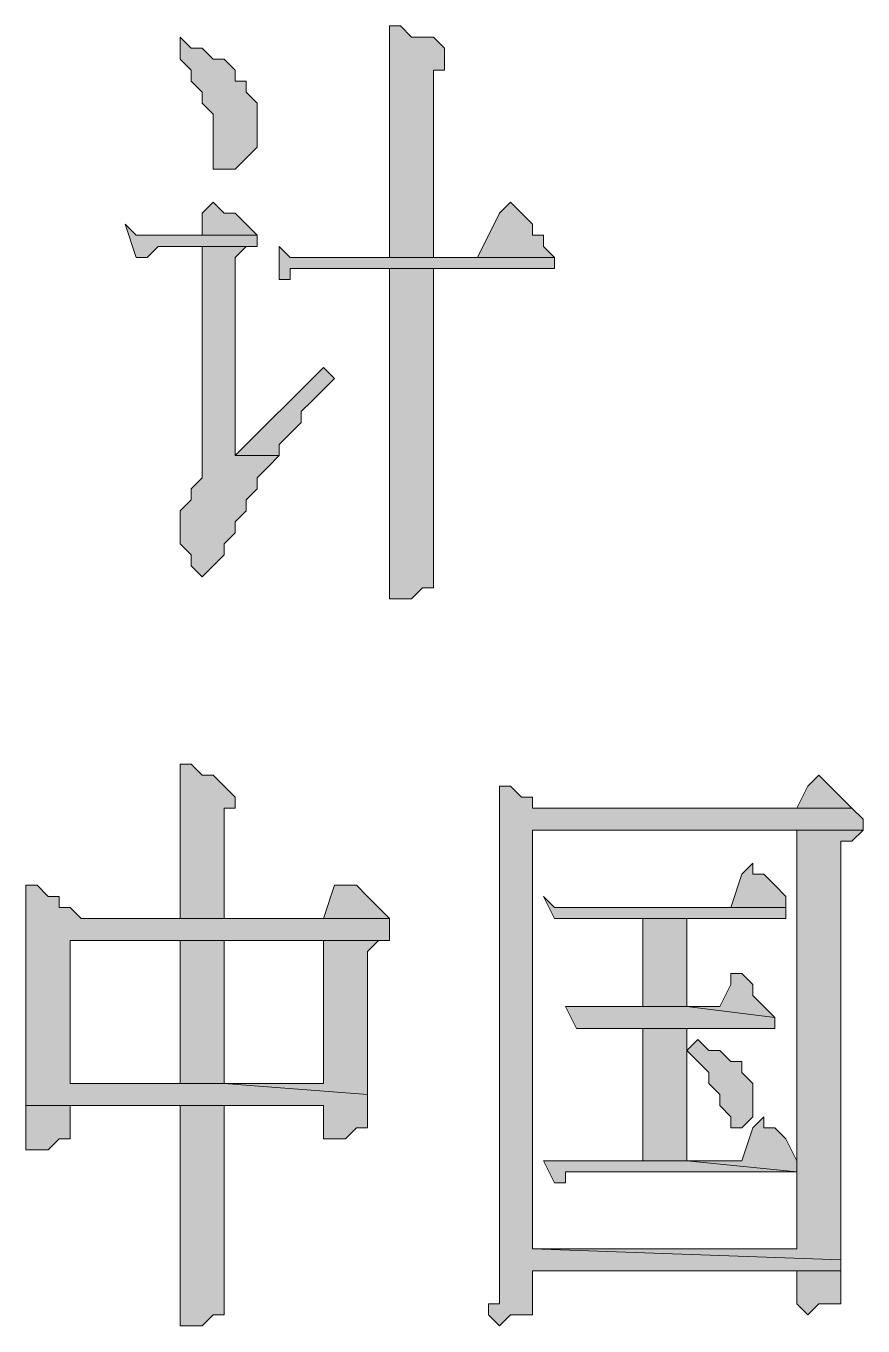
# Model space of a CAD drawing. Header units: millimetres. Extents: x 6 to 291, y 4 to 206.
# Drawn here: x 119.422 to 122.64, y 10.202 to 15.198 of the extents above; entities that cross this region are included whole.
import ezdxf

# ---------------------------------------------------------------- set-up
doc = ezdxf.new("R2010")
doc.units = ezdxf.units.MM
doc.layers.add('C00-00-00', color=7, linetype='Continuous')

msp = doc.modelspace()

# ---------------------------------------------------------------- hatches: boundary and pattern name
at = {"layer": 'C00-00-00'}
h = msp.add_hatch(color=256, dxfattribs=at)
h.dxf.hatch_style = 2
h.paths.add_polyline_path([(120.819337, 15.197667), (120.819337, 14.308667), (120.988671, 14.308667), (120.988671, 15.028334), (121.031004, 15.028334), (121.031004, 15.070667), (121.031004, 15.113001), (120.988671, 15.155334), (120.946337, 15.155334), (120.904004, 15.155334), (120.861671, 15.197667)])
h = msp.add_hatch(color=256, dxfattribs=at)
h.dxf.hatch_style = 2
h.paths.add_polyline_path([(120.015002, 15.155341), (120.015002, 15.113008), (120.015002, 15.070674), (120.057335, 15.028341), (120.057335, 14.986008), (120.099668, 14.943674), (120.099668, 14.901341), (120.142002, 14.859008), (120.142002, 14.732008), (120.142002, 14.689674), (120.142002, 14.647341), (120.184335, 14.647341), (120.226668, 14.647341), (120.269002, 14.689674), (120.311335, 14.732008), (120.311335, 14.901341), (120.269002, 14.943674), (120.269002, 14.986008), (120.226668, 14.986008), (120.226668, 15.028341), (120.184335, 15.070674), (120.142002, 15.070674), (120.099668, 15.113008), (120.057335, 15.113008)])
h = msp.add_hatch(color=256, dxfattribs=at)
h.dxf.hatch_style = 2
h.paths.add_polyline_path([(120.141997, 14.520334), (120.099663, 14.478001), (120.099663, 14.393334), (119.887997, 14.393334), (120.31133, 14.393334), (120.268997, 14.435668), (120.226663, 14.478001), (120.18433, 14.478001)])
h = msp.add_hatch(color=256, dxfattribs=at)
h.dxf.hatch_style = 2
h.paths.add_polyline_path([(121.284998, 14.520334), (121.242665, 14.478001), (121.157998, 14.308668), (120.480665, 14.308668), (121.454332, 14.308668), (121.411998, 14.351001), (121.411998, 14.393334), (121.369665, 14.393334), (121.369665, 14.435668), (121.327332, 14.478001)])
h = msp.add_hatch(color=256, dxfattribs=at)
h.dxf.hatch_style = 2
h.paths.add_polyline_path([(119.80333, 14.435666), (119.845663, 14.308666), (119.887997, 14.308666), (119.93033, 14.350999), (120.268997, 14.350999), (120.31133, 14.350999), (120.31133, 14.393333), (119.887997, 14.393333), (119.845663, 14.393333)])
h = msp.add_hatch(color=256, dxfattribs=at)
h.dxf.hatch_style = 2
h.paths.add_polyline_path([(120.268999, 14.350997), (120.099666, 14.350997), (120.099666, 13.504331), (120.099666, 13.461997), (120.057333, 13.419664), (120.057333, 13.377331), (120.014999, 13.334997), (120.014999, 13.292664), (120.014999, 13.250331), (120.014999, 13.207997), (120.057333, 13.165664), (120.057333, 13.123331), (120.099666, 13.080997), (120.141999, 13.123331), (120.184333, 13.165664), (120.184333, 13.207997), (120.226666, 13.250331), (120.226666, 13.292664), (120.268999, 13.334997), (120.268999, 13.377331), (120.311333, 13.419664), (120.311333, 13.461997), (120.353666, 13.504331), (120.395999, 13.546664), (120.226666, 13.546664), (120.226666, 14.308664)])
h = msp.add_hatch(color=256, dxfattribs=at)
h.dxf.hatch_style = 2
h.paths.add_polyline_path([(120.396002, 14.350997), (120.396002, 14.223997), (120.438336, 14.223997), (120.438336, 14.266331), (121.454336, 14.266331), (121.454336, 14.308664), (120.438336, 14.308664)])
h = msp.add_hatch(color=256, dxfattribs=at)
h.dxf.hatch_style = 2
h.paths.add_polyline_path([(120.988666, 14.266329), (120.819333, 14.266329), (120.819333, 13.334995), (120.819333, 12.996329), (120.861666, 12.996329), (120.904, 12.996329), (120.946333, 13.038662), (120.988666, 13.038662)])
h = msp.add_hatch(color=256, dxfattribs=at)
h.dxf.hatch_style = 2
h.paths.add_polyline_path([(120.565331, 13.885328), (120.226665, 13.546661), (120.395998, 13.546661), (120.395998, 13.588995), (120.438331, 13.631328), (120.480665, 13.673661), (120.480665, 13.715995), (120.522998, 13.758328), (120.565331, 13.800661), (120.607665, 13.842995)])
h = msp.add_hatch(color=256, dxfattribs=at)
h.dxf.hatch_style = 2
h.paths.add_polyline_path([(120.015002, 12.361342), (120.015002, 11.768675), (119.634002, 11.768675), (120.184335, 11.768675), (120.184335, 12.149675), (120.184335, 12.192008), (120.226668, 12.192008), (120.226668, 12.234342), (120.184335, 12.276675), (120.142002, 12.319008), (120.099668, 12.319008), (120.057335, 12.361342)])
h = msp.add_hatch(color=256, dxfattribs=at)
h.dxf.hatch_style = 2
h.paths.add_polyline_path([(120.015002, 12.361342), (120.015002, 11.768675), (119.634002, 11.768675), (120.184335, 11.768675), (120.184335, 12.149675), (120.184335, 12.192008), (120.226668, 12.192008), (120.226668, 12.234342), (120.184335, 12.276675), (120.142002, 12.319008), (120.099668, 12.319008), (120.057335, 12.361342)])
h = msp.add_hatch(color=256, dxfattribs=at)
h.dxf.hatch_style = 2
h.paths.add_polyline_path([(122.470335, 12.318999), (122.428001, 12.276666), (122.385668, 12.191999), (121.412001, 12.191999), (122.597335, 12.191999), (122.555001, 12.234333), (122.512668, 12.276666)])
h = msp.add_hatch(color=256, dxfattribs=at)
h.dxf.hatch_style = 2
h.paths.add_polyline_path([(122.470335, 12.318999), (122.428001, 12.276666), (122.385668, 12.191999), (121.412001, 12.191999), (122.597335, 12.191999), (122.555001, 12.234333), (122.512668, 12.276666)])
h = msp.add_hatch(color=256, dxfattribs=at)
h.dxf.hatch_style = 2
h.paths.add_polyline_path([(121.242664, 12.276673), (121.242664, 10.287006), (121.200331, 10.287006), (121.200331, 10.244673), (121.242664, 10.20234), (121.284997, 10.244673), (121.327331, 10.244673), (121.369664, 10.244673), (121.369664, 10.287006), (121.369664, 10.32934), (121.369664, 10.414006), (122.385664, 10.414006), (122.554997, 10.414006), (122.554997, 10.45634), (121.369664, 10.498673), (121.369664, 12.10734), (122.385664, 12.10734), (122.639664, 12.10734), (122.639664, 12.149673), (122.597331, 12.192006), (121.411997, 12.192006), (121.369664, 12.192006), (121.369664, 12.23434), (121.327331, 12.23434), (121.284997, 12.276673)])
h = msp.add_hatch(color=256, dxfattribs=at)
h.dxf.hatch_style = 2
h.paths.add_polyline_path([(121.242664, 12.276673), (121.242664, 10.287006), (121.200331, 10.287006), (121.200331, 10.244673), (121.242664, 10.20234), (121.284997, 10.244673), (121.327331, 10.244673), (121.369664, 10.244673), (121.369664, 10.287006), (121.369664, 10.32934), (121.369664, 10.414006), (122.385664, 10.414006), (122.554997, 10.414006), (122.554997, 10.45634), (121.369664, 10.498673), (121.369664, 12.10734), (122.385664, 12.10734), (122.639664, 12.10734), (122.639664, 12.149673), (122.597331, 12.192006), (121.411997, 12.192006), (121.369664, 12.192006), (121.369664, 12.23434), (121.327331, 12.23434), (121.284997, 12.276673)])
h = msp.add_hatch(color=256, dxfattribs=at)
h.dxf.hatch_style = 2
h.paths.add_polyline_path([(122.639664, 12.107336), (122.385664, 12.107336), (122.385664, 10.498669), (121.369664, 10.498669), (122.554997, 10.456336), (122.554997, 12.065002), (122.59733, 12.065002)])
h = msp.add_hatch(color=256, dxfattribs=at)
h.dxf.hatch_style = 2
h.paths.add_polyline_path([(122.639664, 12.107336), (122.385664, 12.107336), (122.385664, 10.498669), (121.369664, 10.498669), (122.554997, 10.456336), (122.554997, 12.065002), (122.59733, 12.065002)])
h = msp.add_hatch(color=256, dxfattribs=at)
h.dxf.hatch_style = 2
h.paths.add_polyline_path([(122.216337, 11.980341), (122.174003, 11.938008), (122.13167, 11.811008), (121.49667, 11.811008), (122.343337, 11.811008), (122.343337, 11.853341), (122.301003, 11.895674), (122.25867, 11.938008), (122.216337, 11.938008)])
h = msp.add_hatch(color=256, dxfattribs=at)
h.dxf.hatch_style = 2
h.paths.add_polyline_path([(122.216337, 11.980341), (122.174003, 11.938008), (122.13167, 11.811008), (121.49667, 11.811008), (122.343337, 11.811008), (122.343337, 11.853341), (122.301003, 11.895674), (122.25867, 11.938008), (122.216337, 11.938008)])
h = msp.add_hatch(color=256, dxfattribs=at)
h.dxf.hatch_style = 2
h.paths.add_polyline_path([(119.422329, 11.895672), (119.422329, 11.049006), (120.014996, 11.049006), (120.565329, 11.049006), (120.565329, 10.922006), (120.607663, 10.922006), (120.649996, 10.922006), (120.692329, 10.964339), (120.734663, 10.964339), (120.734663, 11.006672), (120.734663, 11.091339), (120.184329, 11.133672), (119.591663, 11.133672), (119.591663, 11.684006), (120.819329, 11.684006), (120.819329, 11.726339), (120.819329, 11.768672), (120.184329, 11.768672), (119.633996, 11.768672), (119.591663, 11.811006), (119.549329, 11.811006), (119.549329, 11.853339), (119.506996, 11.853339), (119.464663, 11.895672)])
h = msp.add_hatch(color=256, dxfattribs=at)
h.dxf.hatch_style = 2
h.paths.add_polyline_path([(119.422329, 11.895672), (119.422329, 11.049006), (120.014996, 11.049006), (120.565329, 11.049006), (120.565329, 10.922006), (120.607663, 10.922006), (120.649996, 10.922006), (120.692329, 10.964339), (120.734663, 10.964339), (120.734663, 11.006672), (120.734663, 11.091339), (120.184329, 11.133672), (119.591663, 11.133672), (119.591663, 11.684006), (120.819329, 11.684006), (120.819329, 11.726339), (120.819329, 11.768672), (120.184329, 11.768672), (119.633996, 11.768672), (119.591663, 11.811006), (119.549329, 11.811006), (119.549329, 11.853339), (119.506996, 11.853339), (119.464663, 11.895672)])
h = msp.add_hatch(color=256, dxfattribs=at)
h.dxf.hatch_style = 2
h.paths.add_polyline_path([(120.65, 11.895672), (120.607667, 11.895672), (120.565333, 11.768672), (120.184333, 11.768672), (120.819333, 11.768672), (120.777, 11.811006), (120.734667, 11.853339), (120.692333, 11.895672)])
h = msp.add_hatch(color=256, dxfattribs=at)
h.dxf.hatch_style = 2
h.paths.add_polyline_path([(120.65, 11.895672), (120.607667, 11.895672), (120.565333, 11.768672), (120.184333, 11.768672), (120.819333, 11.768672), (120.777, 11.811006), (120.734667, 11.853339), (120.692333, 11.895672)])
h = msp.add_hatch(color=256, dxfattribs=at)
h.dxf.hatch_style = 2
h.paths.add_polyline_path([(121.412001, 11.85333), (121.454335, 11.768663), (122.343335, 11.768663), (122.343335, 11.810997), (121.496668, 11.810997), (121.454335, 11.810997)])
h = msp.add_hatch(color=256, dxfattribs=at)
h.dxf.hatch_style = 2
h.paths.add_polyline_path([(121.412001, 11.85333), (121.454335, 11.768663), (122.343335, 11.768663), (122.343335, 11.810997), (121.496668, 11.810997), (121.454335, 11.810997)])
h = msp.add_hatch(color=256, dxfattribs=at)
h.dxf.hatch_style = 2
h.paths.add_polyline_path([(121.962331, 11.768661), (121.793002, 11.768661), (121.793002, 11.430003), (121.58133, 11.430003), (121.962331, 11.430003)])
h = msp.add_hatch(color=256, dxfattribs=at)
h.dxf.hatch_style = 2
h.paths.add_polyline_path([(121.962331, 11.768661), (121.793002, 11.768661), (121.793002, 11.430003), (121.58133, 11.430003), (121.962331, 11.430003)])
h = msp.add_hatch(color=256, dxfattribs=at)
h.dxf.hatch_style = 2
h.paths.add_polyline_path([(120.015002, 11.684009), (120.015002, 11.133675), (119.591668, 11.133675), (120.184335, 11.133675), (120.184335, 11.684009), (120.565335, 11.684009)])
h = msp.add_hatch(color=256, dxfattribs=at)
h.dxf.hatch_style = 2
h.paths.add_polyline_path([(120.015002, 11.684009), (120.015002, 11.133675), (119.591668, 11.133675), (120.184335, 11.133675), (120.184335, 11.684009), (120.565335, 11.684009)])
h = msp.add_hatch(color=256, dxfattribs=at)
h.dxf.hatch_style = 2
h.paths.add_polyline_path([(120.819337, 11.684009), (120.015004, 11.684009), (120.565337, 11.684009), (120.565337, 11.133675), (120.184337, 11.133675), (120.734671, 11.091342), (120.734671, 11.641675), (120.777004, 11.684009)])
h = msp.add_hatch(color=256, dxfattribs=at)
h.dxf.hatch_style = 2
h.paths.add_polyline_path([(120.819337, 11.684009), (120.015004, 11.684009), (120.565337, 11.684009), (120.565337, 11.133675), (120.184337, 11.133675), (120.734671, 11.091342), (120.734671, 11.641675), (120.777004, 11.684009)])
h = msp.add_hatch(color=256, dxfattribs=at)
h.dxf.hatch_style = 2
h.paths.add_polyline_path([(122.174003, 11.556998), (122.131669, 11.556998), (122.131669, 11.514665), (122.089336, 11.429998), (121.962336, 11.429998), (122.301003, 11.387665), (122.258669, 11.429998), (122.216336, 11.472331), (122.216336, 11.514665)])
h = msp.add_hatch(color=256, dxfattribs=at)
h.dxf.hatch_style = 2
h.paths.add_polyline_path([(122.174003, 11.556998), (122.131669, 11.556998), (122.131669, 11.514665), (122.089336, 11.429998), (121.962336, 11.429998), (122.301003, 11.387665), (122.258669, 11.429998), (122.216336, 11.472331), (122.216336, 11.514665)])
h = msp.add_hatch(color=256, dxfattribs=at)
h.dxf.hatch_style = 2
h.paths.add_polyline_path([(121.49667, 11.430003), (121.539003, 11.345336), (121.581337, 11.345336), (122.301003, 11.345336), (122.301003, 11.38767), (121.962337, 11.430003)])
h = msp.add_hatch(color=256, dxfattribs=at)
h.dxf.hatch_style = 2
h.paths.add_polyline_path([(121.49667, 11.430003), (121.539003, 11.345336), (121.581337, 11.345336), (122.301003, 11.345336), (122.301003, 11.38767), (121.962337, 11.430003)])
h = msp.add_hatch(color=256, dxfattribs=at)
h.dxf.hatch_style = 2
h.paths.add_polyline_path([(121.962331, 11.345334), (121.793002, 11.345334), (121.793002, 10.837339), (121.49667, 10.837339), (121.962331, 10.837339)])
h = msp.add_hatch(color=256, dxfattribs=at)
h.dxf.hatch_style = 2
h.paths.add_polyline_path([(121.962331, 11.345334), (121.793002, 11.345334), (121.793002, 10.837339), (121.49667, 10.837339), (121.962331, 10.837339)])
h = msp.add_hatch(color=256, dxfattribs=at)
h.dxf.hatch_style = 2
h.paths.add_polyline_path([(122.004665, 11.303008), (121.962332, 11.260675), (122.004665, 11.218342), (122.046999, 11.176008), (122.046999, 11.133675), (122.089332, 11.091342), (122.089332, 11.049008), (122.131665, 11.006675), (122.131665, 10.964342), (122.173999, 10.964342), (122.216332, 11.006675), (122.216332, 11.049008), (122.216332, 11.133675), (122.173999, 11.176008), (122.173999, 11.218342), (122.131665, 11.218342), (122.089332, 11.260675), (122.046999, 11.260675)])
h = msp.add_hatch(color=256, dxfattribs=at)
h.dxf.hatch_style = 2
h.paths.add_polyline_path([(122.004665, 11.303008), (121.962332, 11.260675), (122.004665, 11.218342), (122.046999, 11.176008), (122.046999, 11.133675), (122.089332, 11.091342), (122.089332, 11.049008), (122.131665, 11.006675), (122.131665, 10.964342), (122.173999, 10.964342), (122.216332, 11.006675), (122.216332, 11.049008), (122.216332, 11.133675), (122.173999, 11.176008), (122.173999, 11.218342), (122.131665, 11.218342), (122.089332, 11.260675), (122.046999, 11.260675)])
h = msp.add_hatch(color=256, dxfattribs=at)
h.dxf.hatch_style = 2
h.paths.add_polyline_path([(119.422329, 11.049002), (119.422329, 10.879669), (119.464663, 10.879669), (119.506996, 10.879669), (119.549329, 10.922002), (119.591663, 10.922002), (119.591663, 10.964336), (119.591663, 11.049002), (120.014996, 11.049002)])
h = msp.add_hatch(color=256, dxfattribs=at)
h.dxf.hatch_style = 2
h.paths.add_polyline_path([(119.422329, 11.049002), (119.422329, 10.879669), (119.464663, 10.879669), (119.506996, 10.879669), (119.549329, 10.922002), (119.591663, 10.922002), (119.591663, 10.964336), (119.591663, 11.049002), (120.014996, 11.049002)])
h = msp.add_hatch(color=256, dxfattribs=at)
h.dxf.hatch_style = 2
h.paths.add_polyline_path([(120.015002, 11.049002), (120.015002, 10.202336), (120.057335, 10.202336), (120.099668, 10.202336), (120.142002, 10.244669), (120.184335, 10.244669), (120.184335, 11.049002), (120.565335, 11.049002)])
h = msp.add_hatch(color=256, dxfattribs=at)
h.dxf.hatch_style = 2
h.paths.add_polyline_path([(120.015002, 11.049002), (120.015002, 10.202336), (120.057335, 10.202336), (120.099668, 10.202336), (120.142002, 10.244669), (120.184335, 10.244669), (120.184335, 11.049002), (120.565335, 11.049002)])
h = msp.add_hatch(color=256, dxfattribs=at)
h.dxf.hatch_style = 2
h.paths.add_polyline_path([(122.258663, 11.006676), (122.21633, 10.964343), (122.173997, 10.837343), (121.96233, 10.837343), (122.385663, 10.79501), (122.385663, 10.837343), (122.34333, 10.92201), (122.300997, 10.964343), (122.258663, 10.964343)])
h = msp.add_hatch(color=256, dxfattribs=at)
h.dxf.hatch_style = 2
h.paths.add_polyline_path([(122.258663, 11.006676), (122.21633, 10.964343), (122.173997, 10.837343), (121.96233, 10.837343), (122.385663, 10.79501), (122.385663, 10.837343), (122.34333, 10.92201), (122.300997, 10.964343), (122.258663, 10.964343)])
h = msp.add_hatch(color=256, dxfattribs=at)
h.dxf.hatch_style = 2
h.paths.add_polyline_path([(121.412001, 10.837339), (121.454335, 10.752672), (121.496668, 10.752672), (121.496668, 10.795006), (122.385668, 10.795006), (121.962335, 10.837339)])
h = msp.add_hatch(color=256, dxfattribs=at)
h.dxf.hatch_style = 2
h.paths.add_polyline_path([(121.412001, 10.837339), (121.454335, 10.752672), (121.496668, 10.752672), (121.496668, 10.795006), (122.385668, 10.795006), (121.962335, 10.837339)])
h = msp.add_hatch(color=256, dxfattribs=at)
h.dxf.hatch_style = 2
h.paths.add_polyline_path([(122.555003, 10.413996), (122.38567, 10.413996), (122.38567, 10.286996), (122.428003, 10.244663), (122.470337, 10.286996), (122.51267, 10.286996), (122.555003, 10.286996), (122.555003, 10.329329)])
h = msp.add_hatch(color=256, dxfattribs=at)
h.dxf.hatch_style = 2
h.paths.add_polyline_path([(122.555003, 10.413996), (122.38567, 10.413996), (122.38567, 10.286996), (122.428003, 10.244663), (122.470337, 10.286996), (122.51267, 10.286996), (122.555003, 10.286996), (122.555003, 10.329329)])

# ---------------------------------------------------------------- linework, layer by layer
at = {"layer": 'C00-00-00', "lineweight": 13}
for points in [[(120.819337, 15.197667), (120.819337, 14.308667), (120.988671, 14.308667), (120.988671, 15.028334), (121.031004, 15.028334), (121.031004, 15.070667), (121.031004, 15.113001), (120.988671, 15.155334), (120.946337, 15.155334), (120.904004, 15.155334), (120.861671, 15.197667)], [(120.015002, 15.155341), (120.015002, 15.113008), (120.015002, 15.070674), (120.057335, 15.028341), (120.057335, 14.986008), (120.099668, 14.943674), (120.099668, 14.901341), (120.142002, 14.859008), (120.142002, 14.732008), (120.142002, 14.689674), (120.142002, 14.647341), (120.184335, 14.647341), (120.226668, 14.647341), (120.269002, 14.689674), (120.311335, 14.732008), (120.311335, 14.901341), (120.269002, 14.943674), (120.269002, 14.986008), (120.226668, 14.986008), (120.226668, 15.028341), (120.184335, 15.070674), (120.142002, 15.070674), (120.099668, 15.113008), (120.057335, 15.113008)], [(120.141997, 14.520334), (120.099663, 14.478001), (120.099663, 14.393334), (119.887997, 14.393334), (120.31133, 14.393334), (120.268997, 14.435668), (120.226663, 14.478001), (120.18433, 14.478001)], [(121.284998, 14.520334), (121.242665, 14.478001), (121.157998, 14.308668), (120.480665, 14.308668), (121.454332, 14.308668), (121.411998, 14.351001), (121.411998, 14.393334), (121.369665, 14.393334), (121.369665, 14.435668), (121.327332, 14.478001)], [(119.80333, 14.435666), (119.845663, 14.308666), (119.887997, 14.308666), (119.93033, 14.350999), (120.268997, 14.350999), (120.31133, 14.350999), (120.31133, 14.393333), (119.887997, 14.393333), (119.845663, 14.393333)], [(120.268999, 14.350997), (120.099666, 14.350997), (120.099666, 13.504331), (120.099666, 13.461997), (120.057333, 13.419664), (120.057333, 13.377331), (120.014999, 13.334997), (120.014999, 13.292664), (120.014999, 13.250331), (120.014999, 13.207997), (120.057333, 13.165664), (120.057333, 13.123331), (120.099666, 13.080997), (120.141999, 13.123331), (120.184333, 13.165664), (120.184333, 13.207997), (120.226666, 13.250331), (120.226666, 13.292664), (120.268999, 13.334997), (120.268999, 13.377331), (120.311333, 13.419664), (120.311333, 13.461997), (120.353666, 13.504331), (120.395999, 13.546664), (120.226666, 13.546664), (120.226666, 14.308664)], [(120.396002, 14.350997), (120.396002, 14.223997), (120.438336, 14.223997), (120.438336, 14.266331), (121.454336, 14.266331), (121.454336, 14.308664), (120.438336, 14.308664)], [(120.988666, 14.266329), (120.819333, 14.266329), (120.819333, 13.334995), (120.819333, 12.996329), (120.861666, 12.996329), (120.904, 12.996329), (120.946333, 13.038662), (120.988666, 13.038662)], [(120.565331, 13.885328), (120.226665, 13.546661), (120.395998, 13.546661), (120.395998, 13.588995), (120.438331, 13.631328), (120.480665, 13.673661), (120.480665, 13.715995), (120.522998, 13.758328), (120.565331, 13.800661), (120.607665, 13.842995)], [(120.015002, 12.361342), (120.015002, 11.768675), (119.634002, 11.768675), (120.184335, 11.768675), (120.184335, 12.149675), (120.184335, 12.192008), (120.226668, 12.192008), (120.226668, 12.234342), (120.184335, 12.276675), (120.142002, 12.319008), (120.099668, 12.319008), (120.057335, 12.361342)], [(120.015002, 12.361342), (120.015002, 11.768675), (119.634002, 11.768675), (120.184335, 11.768675), (120.184335, 12.149675), (120.184335, 12.192008), (120.226668, 12.192008), (120.226668, 12.234342), (120.184335, 12.276675), (120.142002, 12.319008), (120.099668, 12.319008), (120.057335, 12.361342)], [(122.470335, 12.318999), (122.428001, 12.276666), (122.385668, 12.191999), (121.412001, 12.191999), (122.597335, 12.191999), (122.555001, 12.234333), (122.512668, 12.276666)], [(122.470335, 12.318999), (122.428001, 12.276666), (122.385668, 12.191999), (121.412001, 12.191999), (122.597335, 12.191999), (122.555001, 12.234333), (122.512668, 12.276666)], [(121.242664, 12.276673), (121.242664, 10.287006), (121.200331, 10.287006), (121.200331, 10.244673), (121.242664, 10.20234), (121.284997, 10.244673), (121.327331, 10.244673), (121.369664, 10.244673), (121.369664, 10.287006), (121.369664, 10.32934), (121.369664, 10.414006), (122.385664, 10.414006), (122.554997, 10.414006), (122.554997, 10.45634), (121.369664, 10.498673), (121.369664, 12.10734), (122.385664, 12.10734), (122.639664, 12.10734), (122.639664, 12.149673), (122.597331, 12.192006), (121.411997, 12.192006), (121.369664, 12.192006), (121.369664, 12.23434), (121.327331, 12.23434), (121.284997, 12.276673)], [(121.242664, 12.276673), (121.242664, 10.287006), (121.200331, 10.287006), (121.200331, 10.244673), (121.242664, 10.20234), (121.284997, 10.244673), (121.327331, 10.244673), (121.369664, 10.244673), (121.369664, 10.287006), (121.369664, 10.32934), (121.369664, 10.414006), (122.385664, 10.414006), (122.554997, 10.414006), (122.554997, 10.45634), (121.369664, 10.498673), (121.369664, 12.10734), (122.385664, 12.10734), (122.639664, 12.10734), (122.639664, 12.149673), (122.597331, 12.192006), (121.411997, 12.192006), (121.369664, 12.192006), (121.369664, 12.23434), (121.327331, 12.23434), (121.284997, 12.276673)], [(122.639664, 12.107336), (122.385664, 12.107336), (122.385664, 10.498669), (121.369664, 10.498669), (122.554997, 10.456336), (122.554997, 12.065002), (122.59733, 12.065002)], [(122.639664, 12.107336), (122.385664, 12.107336), (122.385664, 10.498669), (121.369664, 10.498669), (122.554997, 10.456336), (122.554997, 12.065002), (122.59733, 12.065002)], [(122.216337, 11.980341), (122.174003, 11.938008), (122.13167, 11.811008), (121.49667, 11.811008), (122.343337, 11.811008), (122.343337, 11.853341), (122.301003, 11.895674), (122.25867, 11.938008), (122.216337, 11.938008)], [(122.216337, 11.980341), (122.174003, 11.938008), (122.13167, 11.811008), (121.49667, 11.811008), (122.343337, 11.811008), (122.343337, 11.853341), (122.301003, 11.895674), (122.25867, 11.938008), (122.216337, 11.938008)], [(119.422329, 11.895672), (119.422329, 11.049006), (120.014996, 11.049006), (120.565329, 11.049006), (120.565329, 10.922006), (120.607663, 10.922006), (120.649996, 10.922006), (120.692329, 10.964339), (120.734663, 10.964339), (120.734663, 11.006672), (120.734663, 11.091339), (120.184329, 11.133672), (119.591663, 11.133672), (119.591663, 11.684006), (120.819329, 11.684006), (120.819329, 11.726339), (120.819329, 11.768672), (120.184329, 11.768672), (119.633996, 11.768672), (119.591663, 11.811006), (119.549329, 11.811006), (119.549329, 11.853339), (119.506996, 11.853339), (119.464663, 11.895672)], [(119.422329, 11.895672), (119.422329, 11.049006), (120.014996, 11.049006), (120.565329, 11.049006), (120.565329, 10.922006), (120.607663, 10.922006), (120.649996, 10.922006), (120.692329, 10.964339), (120.734663, 10.964339), (120.734663, 11.006672), (120.734663, 11.091339), (120.184329, 11.133672), (119.591663, 11.133672), (119.591663, 11.684006), (120.819329, 11.684006), (120.819329, 11.726339), (120.819329, 11.768672), (120.184329, 11.768672), (119.633996, 11.768672), (119.591663, 11.811006), (119.549329, 11.811006), (119.549329, 11.853339), (119.506996, 11.853339), (119.464663, 11.895672)], [(120.65, 11.895672), (120.607667, 11.895672), (120.565333, 11.768672), (120.184333, 11.768672), (120.819333, 11.768672), (120.777, 11.811006), (120.734667, 11.853339), (120.692333, 11.895672)], [(120.65, 11.895672), (120.607667, 11.895672), (120.565333, 11.768672), (120.184333, 11.768672), (120.819333, 11.768672), (120.777, 11.811006), (120.734667, 11.853339), (120.692333, 11.895672)], [(121.412001, 11.85333), (121.454335, 11.768663), (122.343335, 11.768663), (122.343335, 11.810997), (121.496668, 11.810997), (121.454335, 11.810997)], [(121.412001, 11.85333), (121.454335, 11.768663), (122.343335, 11.768663), (122.343335, 11.810997), (121.496668, 11.810997), (121.454335, 11.810997)], [(121.962331, 11.768661), (121.793002, 11.768661), (121.793002, 11.430003), (121.58133, 11.430003), (121.962331, 11.430003)], [(121.962331, 11.768661), (121.793002, 11.768661), (121.793002, 11.430003), (121.58133, 11.430003), (121.962331, 11.430003)], [(120.015002, 11.684009), (120.015002, 11.133675), (119.591668, 11.133675), (120.184335, 11.133675), (120.184335, 11.684009), (120.565335, 11.684009)], [(120.015002, 11.684009), (120.015002, 11.133675), (119.591668, 11.133675), (120.184335, 11.133675), (120.184335, 11.684009), (120.565335, 11.684009)], [(120.819337, 11.684009), (120.015004, 11.684009), (120.565337, 11.684009), (120.565337, 11.133675), (120.184337, 11.133675), (120.734671, 11.091342), (120.734671, 11.641675), (120.777004, 11.684009)], [(120.819337, 11.684009), (120.015004, 11.684009), (120.565337, 11.684009), (120.565337, 11.133675), (120.184337, 11.133675), (120.734671, 11.091342), (120.734671, 11.641675), (120.777004, 11.684009)], [(122.174003, 11.556998), (122.131669, 11.556998), (122.131669, 11.514665), (122.089336, 11.429998), (121.962336, 11.429998), (122.301003, 11.387665), (122.258669, 11.429998), (122.216336, 11.472331), (122.216336, 11.514665)], [(122.174003, 11.556998), (122.131669, 11.556998), (122.131669, 11.514665), (122.089336, 11.429998), (121.962336, 11.429998), (122.301003, 11.387665), (122.258669, 11.429998), (122.216336, 11.472331), (122.216336, 11.514665)], [(121.49667, 11.430003), (121.539003, 11.345336), (121.581337, 11.345336), (122.301003, 11.345336), (122.301003, 11.38767), (121.962337, 11.430003)], [(121.49667, 11.430003), (121.539003, 11.345336), (121.581337, 11.345336), (122.301003, 11.345336), (122.301003, 11.38767), (121.962337, 11.430003)], [(121.962331, 11.345334), (121.793002, 11.345334), (121.793002, 10.837339), (121.49667, 10.837339), (121.962331, 10.837339)], [(121.962331, 11.345334), (121.793002, 11.345334), (121.793002, 10.837339), (121.49667, 10.837339), (121.962331, 10.837339)], [(122.004665, 11.303008), (121.962332, 11.260675), (122.004665, 11.218342), (122.046999, 11.176008), (122.046999, 11.133675), (122.089332, 11.091342), (122.089332, 11.049008), (122.131665, 11.006675), (122.131665, 10.964342), (122.173999, 10.964342), (122.216332, 11.006675), (122.216332, 11.049008), (122.216332, 11.133675), (122.173999, 11.176008), (122.173999, 11.218342), (122.131665, 11.218342), (122.089332, 11.260675), (122.046999, 11.260675)], [(122.004665, 11.303008), (121.962332, 11.260675), (122.004665, 11.218342), (122.046999, 11.176008), (122.046999, 11.133675), (122.089332, 11.091342), (122.089332, 11.049008), (122.131665, 11.006675), (122.131665, 10.964342), (122.173999, 10.964342), (122.216332, 11.006675), (122.216332, 11.049008), (122.216332, 11.133675), (122.173999, 11.176008), (122.173999, 11.218342), (122.131665, 11.218342), (122.089332, 11.260675), (122.046999, 11.260675)], [(119.422329, 11.049002), (119.422329, 10.879669), (119.464663, 10.879669), (119.506996, 10.879669), (119.549329, 10.922002), (119.591663, 10.922002), (119.591663, 10.964336), (119.591663, 11.049002), (120.014996, 11.049002)], [(119.422329, 11.049002), (119.422329, 10.879669), (119.464663, 10.879669), (119.506996, 10.879669), (119.549329, 10.922002), (119.591663, 10.922002), (119.591663, 10.964336), (119.591663, 11.049002), (120.014996, 11.049002)], [(120.015002, 11.049002), (120.015002, 10.202336), (120.057335, 10.202336), (120.099668, 10.202336), (120.142002, 10.244669), (120.184335, 10.244669), (120.184335, 11.049002), (120.565335, 11.049002)], [(120.015002, 11.049002), (120.015002, 10.202336), (120.057335, 10.202336), (120.099668, 10.202336), (120.142002, 10.244669), (120.184335, 10.244669), (120.184335, 11.049002), (120.565335, 11.049002)], [(122.258663, 11.006676), (122.21633, 10.964343), (122.173997, 10.837343), (121.96233, 10.837343), (122.385663, 10.79501), (122.385663, 10.837343), (122.34333, 10.92201), (122.300997, 10.964343), (122.258663, 10.964343)], [(122.258663, 11.006676), (122.21633, 10.964343), (122.173997, 10.837343), (121.96233, 10.837343), (122.385663, 10.79501), (122.385663, 10.837343), (122.34333, 10.92201), (122.300997, 10.964343), (122.258663, 10.964343)], [(121.412001, 10.837339), (121.454335, 10.752672), (121.496668, 10.752672), (121.496668, 10.795006), (122.385668, 10.795006), (121.962335, 10.837339)], [(121.412001, 10.837339), (121.454335, 10.752672), (121.496668, 10.752672), (121.496668, 10.795006), (122.385668, 10.795006), (121.962335, 10.837339)], [(122.555003, 10.413996), (122.38567, 10.413996), (122.38567, 10.286996), (122.428003, 10.244663), (122.470337, 10.286996), (122.51267, 10.286996), (122.555003, 10.286996), (122.555003, 10.329329)], [(122.555003, 10.413996), (122.38567, 10.413996), (122.38567, 10.286996), (122.428003, 10.244663), (122.470337, 10.286996), (122.51267, 10.286996), (122.555003, 10.286996), (122.555003, 10.329329)]]:
    msp.add_lwpolyline(points, close=True, dxfattribs=at)

doc.saveas('drawing.dxf')
